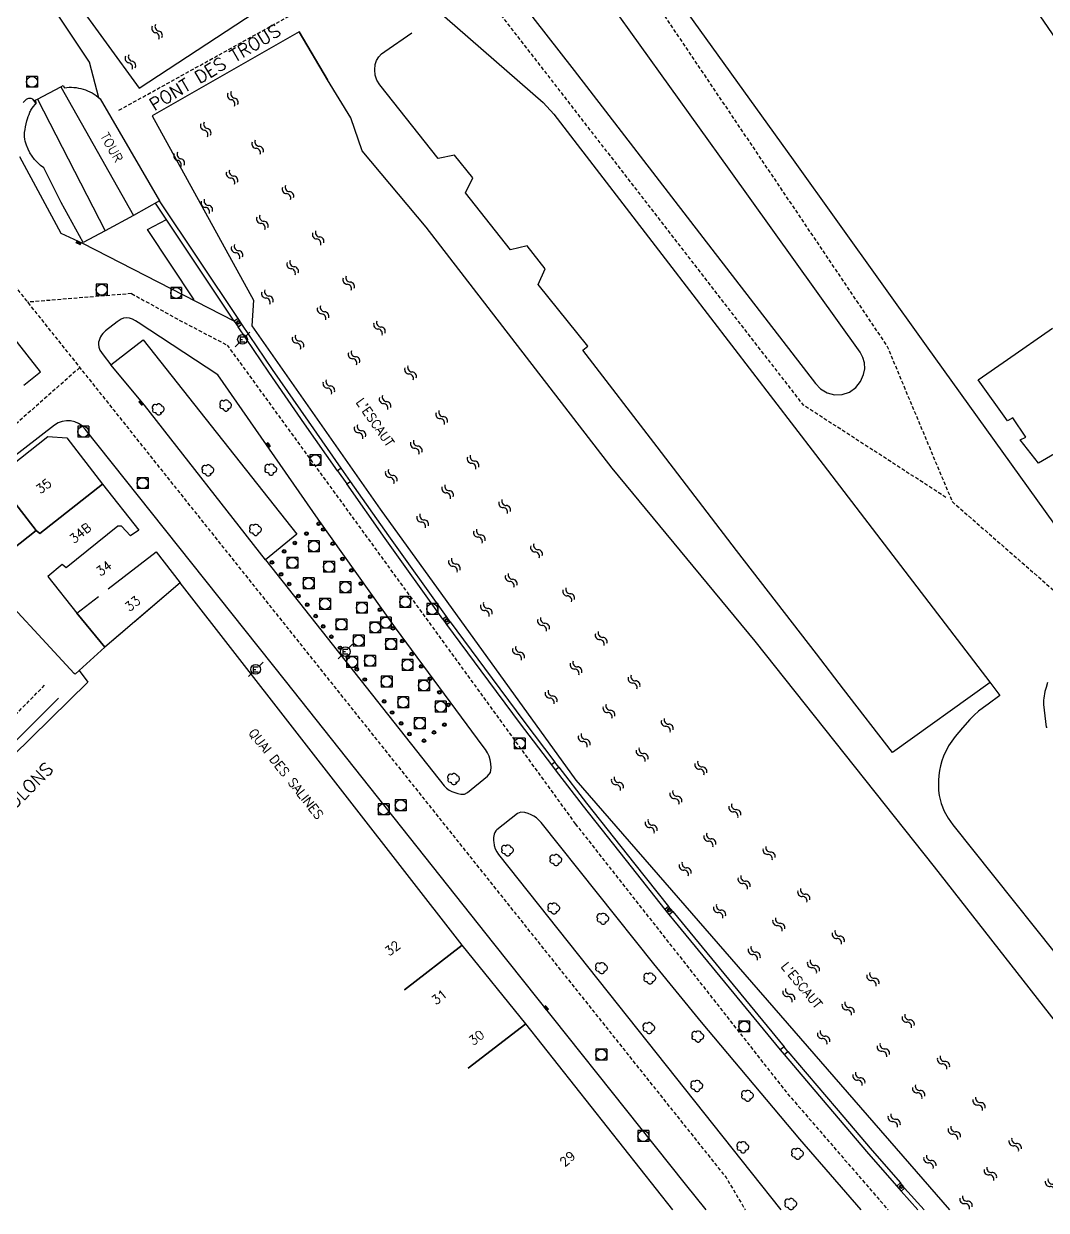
# Model space of a CAD drawing. Header units: millimetres. Extents: x 79999 to 81000, y 145000 to 146000.
# Drawn here: x 80260.2 to 80400.9, y 145000 to 145163.2 of the extents above; entities that cross this region are included whole.
import ezdxf
from ezdxf.enums import TextEntityAlignment as Align

# ---------------------------------------------------------------- set-up
doc = ezdxf.new("R2010")
doc.units = ezdxf.units.MM
doc.linetypes.add('DASHED', pattern=[0.75, 0.5, -0.25])
doc.layers.get('0').update_dxf_attribs({"linetype": 'CONTINUOUS'})
for name, color, linetype in [('W0001', 6, 'DASHED'), ('W0008', 7, 'CONTINUOUS'), ('W0100', 7, 'CONTINUOUS'), ('W0120', 7, 'CONTINUOUS'), ('W0300', 7, 'CONTINUOUS'), ('W0322', 7, 'CONTINUOUS'), ('W0400', 7, 'CONTINUOUS'), ('W0420', 7, 'CONTINUOUS'), ('W0471', 7, 'CONTINUOUS'), ('W0500', 5, 'DASHED'), ('W0515', 5, 'CONTINUOUS'), ('w0984', 7, 'CONTINUOUS'), ('W0989', 7, 'CONTINUOUS'), ('W0991', 7, 'CONTINUOUS'), ('W1102', 7, 'CONTINUOUS')]:
    doc.layers.add(name, color=color, linetype=linetype)
doc.styles.get("Standard").update_dxf_attribs({"font": 'romans.shx', "width": 0.85})

# ---------------------------------------------------------------- blocks, each defined once
blk = doc.blocks.new('T420')
for p, q in [((0.75, 0.75), (-0.75, 0.75)), ((-0.75, 0.75), (-0.75, -0.75)), ((0.75, 0.75), (0.75, -0.75)), ((0.75, -0.75), (-0.75, -0.75))]:
    blk.add_line(p, q)
blk.add_ellipse((0, 0), major_axis=(-0.53, 0.53), ratio=1, start_param=3.926991, end_param=10.210176)
blk = doc.blocks.new('t322o')
at = {"color": 0, "linetype": 'Continuous'}
for radius in [0.25, 0.15]:
    blk.add_circle((0, 0), radius, dxfattribs=at)
blk = doc.blocks.new('T471')
for p, q in [((-0.333334, 0.333334), (-0.333334, -0.333334)), ((-0.333334, 0.333334), (0.333334, 0.333334)), ((-0.333334, 0), (0, 0)), ((0.500001, 0.500001), (1.000002, 1.000002)), ((-0.500001, -0.500001), (-1.000002, -1.000002)), ((-0.333334, -0.333334), (0.333334, -0.333334))]:
    blk.add_line(p, q)
blk.add_ellipse((0, 0), major_axis=(0.471405, 0.471405), ratio=1, start_param=5.4977871438, end_param=11.780972451)
blk = doc.blocks.new('T400')
for p, q in [((-0.15, 0.3), (0.15, 0.3)), ((-0.15, -0.25), (-0.15, 0.3)), ((-0.15, 0.15), (0.15, 0.15)), ((-0.15, 0), (0.15, 0)), ((0.15, 0.3), (0.15, -0.25)), ((-0.15, -0.15), (0.15, -0.15)), ((-0.15, -0.25), (-0.15, -0.3)), ((-0.15, -0.3), (0.15, -0.3)), ((0.15, -0.3), (0.15, -0.25))]:
    blk.add_line(p, q)
blk = doc.blocks.new('T300')
for p, q in [((-0.8, 0.51), (-0.86, 0.34)), ((-0.86, 0.34), (-0.86, 0.17)), ((-0.86, 0.17), (-0.74, 0.06)), ((-0.69, 0.63), (-0.8, 0.51)), ((-0.8, -0.06), (-0.74, 0.06)), ((-0.74, 0.06), (-0.69, 0.11)), ((-0.57, 0.69), (-0.69, 0.63)), ((-0.46, 0.69), (-0.57, 0.69)), ((-0.29, 0.63), (-0.46, 0.69)), ((-0.29, 0.63), (-0.17, 0.74)), ((-0.23, 0.57), (-0.29, 0.63)), ((-0.17, 0.74), (-0.06, 0.8)), ((-0.06, 0.8), (0.06, 0.8)), ((0.06, 0.8), (0.23, 0.74)), ((0.23, 0.74), (0.34, 0.63)), ((0.34, 0.63), (0.4, 0.51)), ((0.46, 0.46), (0.34, 0.46)), ((0.4, 0.51), (0.4, 0.46)), ((0.57, 0.4), (0.46, 0.46)), ((0.57, 0.4), (0.69, 0.29)), ((0.69, 0.29), (0.74, 0.17)), ((0.74, 0.06), (0.69, -0.17)), ((0.74, 0.17), (0.74, 0.06)), ((-0.8, -0.17), (-0.8, -0.06)), ((-0.8, -0.23), (-0.8, -0.17)), ((-0.74, -0.34), (-0.8, -0.23)), ((-0.69, -0.4), (-0.74, -0.34)), ((-0.51, -0.46), (-0.69, -0.4)), ((-0.4, -0.46), (-0.51, -0.46)), ((-0.4, -0.46), (-0.34, -0.46)), ((-0.34, -0.46), (-0.34, -0.4)), ((-0.34, -0.51), (-0.34, -0.46)), ((-0.29, -0.63), (-0.34, -0.51)), ((-0.17, -0.74), (-0.29, -0.63)), ((-0.06, -0.8), (-0.17, -0.74)), ((0.06, -0.8), (-0.06, -0.8)), ((0.17, -0.74), (0.06, -0.8)), ((0.23, -0.69), (0.17, -0.74)), ((0.29, -0.46), (0.23, -0.46)), ((0.29, -0.63), (0.23, -0.69)), ((0.46, -0.4), (0.29, -0.46)), ((0.34, -0.51), (0.29, -0.63)), ((0.34, -0.51), (0.34, -0.46)), ((0.57, -0.34), (0.46, -0.4)), ((0.63, -0.29), (0.57, -0.34)), ((0.69, -0.17), (0.63, -0.29))]:
    blk.add_line(p, q)
blk = doc.blocks.new('t500o')
at = {"color": 0, "linetype": 'Continuous'}
for centre, start, end in [((-0.5, 0.625), 216.8699, 323.1301), ((0.5, -0.125), 36.8699, 143.1301), ((0.5, -0.625), 36.8699, 143.1301), ((-0.5, 0.125), 216.8699, 323.1301)]:
    blk.add_arc(centre, 0.625, start, end, dxfattribs=at)

msp = doc.modelspace()

# ---------------------------------------------------------------- linework, layer by layer
at = {"layer": 'W0001', "flags": 128}
for points in [[(80387.14, 145098.05), (80367.55, 145110.73), (80230.91, 145287.07)], [(80279.25, 145266.93), (80379.07, 145118.8), (80387.99, 145097.48), (80404.14, 145083.37), (80416.24, 145067.53), (80466.05, 145000)], [(80273.34, 145151.33), (80300.43, 145166.32)], [(80249.11, 145139.51), (80272.61, 145110.06), (80305.66, 145068.64), (80322.43, 145047.63), (80338.81, 145027.11), (80356.89, 145004.45), (80359.53, 145000)], [(80275.08, 145126.09), (80260.76, 145124.91)], [(80275.08, 145126.09), (80281.9, 145122.31), (80288.22, 145119.02)], [(80288.22, 145119.02), (80296.27, 145107.95), (80306.02, 145094.56), (80311.76, 145086.67), (80315.55, 145081.47), (80321.8, 145072.87), (80336.14, 145053.13)], [(80267.94, 145115.91), (80237.91, 145089.4)], [(80219.34, 145022.98), (80217.91, 145026.15), (80263.12, 145072.23)], [(80336.14, 145053.13), (80365.25, 145016.11), (80379.19, 145000)]]:
    msp.add_lwpolyline(points, dxfattribs=at)
at = {"layer": 'W0008'}
for p, q in [((80272.24, 145116.29), (80276.69, 145119.73)), ((80239.83, 145045.29), (80265, 145070.42)), ((80344.73, 145024.79), (80360.32, 145005.16))]:
    msp.add_line(p, q, dxfattribs=at)
for points in [[(80248, 145271.36), (80260.94, 145260.36), (80262.13, 145258.78), (80266.97, 145252), (80291.61, 145217.51), (80316.19, 145183.23), (80330.3, 145164.1), (80335.98, 145156.77), (80353.69, 145133.83), (80369.17, 145113.71), (80369.9, 145112.97), (80370.8, 145112.43), (80371.81, 145112.16), (80372.88, 145112.19), (80373.89, 145112.55), (80374.74, 145113.19), (80375.38, 145114.02), (80375.81, 145114.96), (80375.97, 145115.75), (80375.94, 145116.55), (80375.71, 145117.32), (80375.32, 145118.02), (80357.32, 145143.22), (80340.96, 145165.96)], [(80405.5, 145089.59), (80384.49, 145118.89), (80366.16, 145144.49), (80348.97, 145168.46), (80348.61, 145169.09), (80348.38, 145169.78), (80348.26, 145170.48), (80348.19, 145171.18), (80348.17, 145172.01), (80348.23, 145172.84), (80348.4, 145173.66), (80348.7, 145174.45), (80349.22, 145175.35), (80349.87, 145176.15), (80350.62, 145176.86), (80351.45, 145177.48), (80376.84, 145194.06), (80399.01, 145208.56), (80400.11, 145213.17)], [(80314.92, 145167.08), (80331.72, 145152.41), (80333.17, 145150.8), (80348.94, 145130.3), (80369.18, 145103.97), (80393.2, 145072.61), (80394.56, 145070.79), (80392.94, 145069.61), (80392.29, 145069.12), (80391.64, 145068.62), (80391.03, 145068.08), (80390.45, 145067.5), (80389.4, 145066.36), (80388.39, 145065.17), (80387.49, 145063.87), (80386.79, 145062.45), (80386.57, 145061.8), (80386.39, 145061.13), (80386.25, 145060.46), (80386.15, 145059.78), (80386.1, 145059.09), (80386.1, 145058.41), (80386.14, 145057.72), (80386.23, 145057.04), (80386.5, 145055.94), (80386.91, 145054.89), (80387.45, 145053.9), (80388.1, 145052.98), (80407.79, 145028.33)], [(80393.21, 145072.6), (80379.77, 145062.95), (80373.06, 145071.65), (80369.32, 145076.52), (80358.34, 145090.76), (80347.39, 145105.02), (80337.16, 145118.33), (80337.87, 145118.88), (80331.02, 145127.36), (80331.98, 145129.49), (80329.5, 145132.65), (80327.24, 145132.1), (80321.02, 145139.96), (80322.04, 145142.03), (80319.52, 145145.16), (80317.26, 145144.67), (80309.22, 145154.83), (80308.83, 145155.46), (80308.6, 145156.17), (80308.53, 145156.9), (80308.61, 145157.63), (80308.8, 145158.18), (80309.1, 145158.66), (80309.48, 145159.08), (80309.92, 145159.42), (80313.63, 145161.97)], [(80260.15, 145152.37), (80260.51, 145152.76), (80260.6, 145152.84), (80260.7, 145152.91), (80260.82, 145152.96), (80260.94, 145152.99), (80261.07, 145153), (80261.21, 145152.98), (80261.35, 145152.93), (80261.46, 145152.84), (80261.92, 145152.26)], [(80268.35, 145132.98), (80265.4, 145134.38), (80259.7, 145144.89)], [(80260.23, 145113.49), (80262.54, 145115.33), (80250.46, 145130.64), (80245.03, 145132.14), (80202.42, 145118.42), (80162.66, 145105.59)], [(80276.69, 145119.73), (80297.82, 145093), (80293.49, 145089.46), (80318.1, 145058.35), (80318.4, 145058.03), (80318.76, 145057.77), (80319.15, 145057.57), (80319.56, 145057.42), (80319.95, 145057.3), (80320.4, 145057.2), (80320.88, 145057.22), (80321.32, 145057.43), (80324.07, 145059.69), (80324.45, 145060.21), (80324.57, 145060.84), (80324.5, 145061.42), (80324.41, 145061.94), (80324.27, 145062.45), (80324.04, 145062.92), (80323.76, 145063.35), (80323.46, 145063.77), (80311.4, 145080.12), (80300.76, 145095.07), (80286.95, 145114.91), (80275.99, 145122.12), (80275.62, 145122.36), (80275.22, 145122.57), (80274.78, 145122.72), (80274.31, 145122.77), (80273.97, 145122.71), (80273.65, 145122.57), (80273.37, 145122.39), (80273.1, 145122.2), (80271.49, 145120.96), (80271.29, 145120.79), (80271.1, 145120.59), (80270.94, 145120.38), (80270.8, 145120.15), (80270.69, 145119.91), (80270.6, 145119.65), (80270.54, 145119.39), (80270.52, 145119.12), (80270.56, 145118.7), (80270.71, 145118.32), (80270.92, 145117.97), (80271.15, 145117.66), (80272.24, 145116.29)], [(80354.13, 145000), (80351.31, 145003.55), (80324.91, 145036.67), (80296.26, 145072.8), (80268.69, 145107.46), (80268.28, 145107.88), (80267.79, 145108.21), (80267.26, 145108.44), (80266.68, 145108.57), (80266.1, 145108.59), (80265.52, 145108.51), (80264.97, 145108.32), (80264.47, 145108.01), (80250.35, 145097.08), (80249.13, 145092.95)], [(80401.1, 145072.58), (80400.92, 145071.91), (80400.85, 145071.62), (80400.77, 145071.33), (80400.71, 145071.04), (80400.65, 145070.74), (80400.6, 145070.44), (80400.57, 145070.14), (80400.57, 145069.83), (80400.59, 145069.53), (80400.92, 145066.41), (80401.09, 145066.44)], [(80375.48, 145000), (80367.03, 145009.73), (80353.5, 145025.85), (80346.93, 145033.87), (80331.43, 145053.33), (80331.14, 145053.65), (80330.81, 145053.94), (80330.45, 145054.17), (80330.06, 145054.36), (80329.67, 145054.53), (80329.2, 145054.71), (80328.66, 145054.74), (80328.16, 145054.53), (80325.36, 145052.32), (80325.19, 145052.15), (80325.05, 145051.94), (80324.96, 145051.71), (80324.91, 145051.47), (80324.89, 145051.25), (80324.89, 145051.03), (80324.9, 145050.81), (80324.91, 145050.59), (80324.98, 145050.13), (80325.12, 145049.69), (80325.32, 145049.27), (80325.58, 145048.89), (80344.73, 145024.79)], [(80360.32, 145005.16), (80364.41, 145000)]]:
    msp.add_lwpolyline(points, dxfattribs=at)
at = {"layer": 'W0008', "flags": 128}
for points in [[(80283.69, 145125.22), (80277.26, 145134.92), (80279.87, 145136.27)], [(80289.2, 145122.3), (80268.35, 145132.98)], [(80293.49, 145089.46), (80276.86, 145110.73), (80272.24, 145116.29)]]:
    msp.add_lwpolyline(points, dxfattribs=at)
at = {"layer": 'W0100'}
for p, q in [((80420.53, 145134.29), (80383.13, 145189.33)), ((80395.61, 145117.03), (80401.8, 145121.34)), ((80391.56, 145114.21), (80395.61, 145117.03)), ((80395.61, 145108.57), (80391.56, 145114.21)), ((80410.36, 145108.95), (80399.87, 145102.75)), ((80399.87, 145102.75), (80397.34, 145105.96))]:
    msp.add_line(p, q, dxfattribs=at)
at = {"layer": 'W0100', "flags": 128}
msp.add_lwpolyline([(80278.92, 145138.84), (80275.36, 145136.84), (80271.43, 145134.75), (80268.43, 145133.13), (80265.38, 145138.65), (80263, 145143.39, -0.176498), (80260.43, 145147.06, -0.099012), (80260.35, 145148.25, -0.032006), (80260.67, 145149.86, -0.041346), (80261.09, 145151.05, -0.044466), (80261.4, 145151.6), (80261.98, 145152.33), (80261.81, 145152.71), (80262.15, 145152.84), (80265.32, 145154.55), (80265.66, 145154.74), (80265.86, 145154.43, -0.0532), (80267.14, 145154.47, -0.0532), (80268.39, 145154.23, -0.056632), (80269.63, 145153.7, -0.056632), (80270.73, 145152.9)], format="xyb", close=True, dxfattribs=at)
at = {"layer": 'W0100'}
for points in [[(80397.34, 145105.96), (80398.12, 145106.35), (80396.36, 145108.99), (80395.61, 145108.57)], [(80250.93, 145094.19), (80250.88, 145096.45), (80263.57, 145106.43), (80266.15, 145106.24), (80271.09, 145099.86), (80262.45, 145093.06), (80261.94, 145093.49), (80257.45, 145099.33), (80250.93, 145094.19)], [(80267.19, 145073.8), (80254.43, 145087.6), (80261.94, 145093.49), (80262.45, 145093.06), (80271.09, 145099.86), (80276.09, 145093.52), (80274.93, 145092.75), (80273.71, 145094.11), (80273.16, 145094.11), (80266.05, 145088.38), (80265.54, 145088.81), (80263.56, 145087.18), (80267.54, 145082.12), (80271.4, 145077.43), (80267.84, 145074.23), (80267.29, 145073.74), (80267.19, 145073.8)], [(80254.43, 145087.6), (80249.63, 145092.66), (80249.62, 145093.21), (80250.93, 145094.19), (80257.45, 145099.33), (80261.94, 145093.49), (80254.43, 145087.6)], [(80271.87, 145085.45), (80278.45, 145090.54), (80281.74, 145086.28), (80275.38, 145080.83)], [(80312.64, 145030.31), (80320.55, 145036.43), (80281.74, 145086.28), (80271.4, 145077.43), (80267.84, 145074.23)], [(80267.54, 145082.12), (80270.54, 145084.43)], [(80274.13, 145079.77), (80271.4, 145077.43), (80267.54, 145082.12)], [(80267.84, 145074.23), (80269.06, 145072.61), (80232.85, 145037.12), (80235.81, 145033.97), (80239.51, 145030.01), (80239.99, 145030.49), (80241.07, 145031.58), (80242.87, 145033.39), (80243.32, 145033.38)], [(80329.34, 145025.59), (80320.55, 145036.43), (80312.64, 145030.31)], [(80321.39, 145019.51), (80329.34, 145025.59)], [(80349.54, 145000), (80329.34, 145025.59), (80321.39, 145019.51)]]:
    msp.add_lwpolyline(points, dxfattribs=at)
at = {"layer": 'W0120', "flags": 128}
for points in [[(80270.56, 145153.05), (80269.27, 145157.93), (80250.84, 145185.53), (80250.54, 145188.44), (80235.1, 145210.38), (80230.56, 145216.8), (80210.53, 145244.56), (80198.67, 145260.49)], [(80289.73, 145122.66), (80278.92, 145138.84)], [(80289.2, 145122.3), (80278.36, 145138.52)], [(80303.41, 145101.72), (80298.88, 145108.18), (80293.96, 145115.3), (80289.72, 145121.54)], [(80303.93, 145102.08), (80299.4, 145108.53), (80294.48, 145115.66), (80290.24, 145121.89)], [(80317.91, 145081.29), (80309.97, 145092.4), (80304.69, 145099.91)], [(80318.4, 145081.64), (80310.46, 145092.74), (80305.18, 145100.25)], [(80318.43, 145080.57), (80323.13, 145074.18), (80328.56, 145066.87), (80332.84, 145061.25)], [(80318.93, 145080.94), (80323.63, 145074.55), (80329.06, 145067.24), (80333.34, 145061.62)], [(80333.38, 145060.55), (80337.2, 145055.58), (80343.82, 145047.21), (80348.47, 145041.36)], [(80333.87, 145060.93), (80337.7, 145055.97), (80344.32, 145047.59), (80348.96, 145041.75)], [(80349.02, 145040.65), (80364.34, 145022.02)], [(80349.54, 145041.07), (80364.86, 145022.44)], [(80364.88, 145021.37), (80371.51, 145013.56), (80376.47, 145007.71), (80380.39, 145003.26)], [(80365.4, 145021.8), (80372.03, 145013.99), (80376.99, 145008.16), (80380.9, 145003.71)], [(80380.99, 145002.59), (80383.28, 145000)], [(80381.46, 145003.01), (80384.14, 145000)]]:
    msp.add_lwpolyline(points, dxfattribs=at)
for points in [[(80289.73, 145122.66), (80289.2, 145122.3), (80289.72, 145121.54), (80290.24, 145121.89)], [(80303.93, 145102.08), (80303.41, 145101.72), (80304.69, 145099.91), (80305.18, 145100.25)], [(80318.4, 145081.64), (80317.91, 145081.29), (80318.43, 145080.57), (80318.93, 145080.94)], [(80333.34, 145061.62), (80332.84, 145061.25), (80333.38, 145060.55), (80333.87, 145060.93)], [(80348.96, 145041.75), (80348.47, 145041.36), (80349.02, 145040.65), (80349.54, 145041.07)], [(80364.86, 145022.44), (80364.34, 145022.02), (80364.88, 145021.37), (80365.4, 145021.8)], [(80380.9, 145003.71), (80380.39, 145003.26), (80380.99, 145002.59), (80381.46, 145003.01)]]:
    msp.add_lwpolyline(points, close=True, dxfattribs=at)
at = {"layer": 'W0515'}
for p, q in [((80204.96, 145252.57), (80276.1, 145154.35)), ((80276.1, 145154.35), (80294.73, 145166.6)), ((80298.14, 145162.11), (80302.04, 145155.52))]:
    msp.add_line(p, q, dxfattribs=at)
msp.add_lwpolyline([(80422.51, 145000), (80385.58, 145047.21), (80360.88, 145078.27), (80341.21, 145102.06), (80315.6, 145135.24), (80306.82, 145145.73), (80305.23, 145150.26), (80302.04, 145155.52), (80298.14, 145162.11), (80277.92, 145150.56), (80291.87, 145125.18), (80291.62, 145121.64), (80309.27, 145096.44), (80336.19, 145059.13), (80387.65, 145000)], dxfattribs=at)
at = {"layer": 'W1102', "flags": 128}
for points in [[(80265.32, 145154.55), (80275.36, 145136.84)], [(80262.15, 145152.84), (80271.43, 145134.75)]]:
    msp.add_lwpolyline(points, dxfattribs=at)

# ---------------------------------------------------------------- block references
at = {"layer": 'W0300'}
for p in [(80278.79, 145110.15), (80288.06, 145110.68), (80294.28, 145101.87), (80285.62, 145101.76), (80292.15, 145093.58), (80319.43, 145059.28), (80326.84, 145049.46), (80333.5, 145048.14), (80333.21, 145041.48), (80339.97, 145040.06), (80339.78, 145033.27), (80346.42, 145031.85), (80346.3, 145025.02), (80353.04, 145023.85), (80352.9, 145017.05), (80359.86, 145015.7), (80359.24, 145008.62), (80366.75, 145007.72), (80365.82, 145000.8)]:
    msp.add_blockref('T300', p, dxfattribs=at)
at = {"layer": 'W0322'}
for p, rotation in [((80289.76, 145122.12), 299.1213263947042), ((80300.82, 145094.42), 299.1213263947042), ((80299.14, 145093.07), 299.1213263947042), ((80301.44, 145093.63), 299.1213263947042), ((80297.54, 145091.78), 299.1213263947042), ((80302.75, 145091.68), 299.1213263947042), ((80296.07, 145090.61), 299.1213263947042), ((80304.09, 145089.59), 299.1213263947042), ((80294.38, 145089.11), 299.1213263947114), ((80305.33, 145088.01), 299.1213263947042), ((80295.65, 145087.47), 299.1213263947042), ((80296.76, 145086.13), 299.1213263947114), ((80306.63, 145086.19), 299.1213263947042), ((80298.04, 145084.48), 299.1213263947042), ((80307.91, 145084.37), 299.1213263947042), ((80299.24, 145083.28), 299.1213263947114), ((80300.41, 145081.72), 299.1213263947042), ((80309.25, 145082.59), 299.1213263947114), ((80318.44, 145081.13), 299.1213263947042), ((80301.44, 145080.3), 299.1213263947114), ((80311.05, 145080.03), 299.1213263947042), ((80302.57, 145078.87), 299.1213263947042), ((80312.32, 145078.27), 299.1213263947042), ((80303.76, 145077.35), 299.1213263947042), ((80313.62, 145076.5), 299.1213263947042), ((80304.84, 145076.07), 299.1213263947042), ((80314.93, 145074.79), 299.1213263947042), ((80306.06, 145074.41), 299.1213263947042), ((80307.17, 145072.99), 299.1213263947042), ((80316.16, 145073.11), 299.1213263947042), ((80309.83, 145069.97), 299.1213263947114), ((80317.44, 145071.23), 299.1213263947042), ((80310.92, 145068.45), 299.1213263947114), ((80318.67, 145069.49), 299.1213263947042), ((80312.16, 145066.94), 299.1213263947042), ((80318.13, 145066.77), 299.1213263947114), ((80313.31, 145065.48), 299.1213263947042), ((80316.69, 145065.72), 299.1213263947042), ((80315.32, 145064.57), 299.1213263947042), ((80349.06, 145041.27), 299.1213263947114), ((80381.01, 145003.22), 299.1213263947042)]:
    msp.add_blockref('t322o', p, dxfattribs=dict(at, rotation=rotation))
at = {"layer": 'W0400'}
for p, rotation in [((80267.8, 145133.08), 64.56688060650768), ((80276.38, 145111.07), 40.44796066609586), ((80293.87, 145105.23), 214.8578251003717), ((80332.14, 145027.77), 219.1097513947609)]:
    msp.add_blockref('T400', p, dxfattribs=dict(at, rotation=rotation))
at = {"layer": 'W0420'}
for p in [(80261.37, 145155.23), (80270.96, 145126.62), (80281.21, 145126.19), (80268.43, 145107.09), (80300.35, 145103.17), (80276.6, 145100.01), (80300.16, 145091.33), (80297.21, 145089.05), (80302.23, 145088.49), (80299.43, 145086.22), (80304.5, 145085.68), (80301.7, 145083.39), (80306.76, 145082.85), (80312.73, 145083.67), (80316.45, 145082.69), (80310.06, 145080.81), (80303.93, 145080.56), (80308.59, 145080.15), (80306.32, 145078.35), (80310.76, 145077.85), (80305.42, 145075.4), (80307.87, 145075.56), (80313.04, 145074.99), (80310.17, 145072.69), (80315.3, 145072.17), (80312.45, 145069.86), (80317.6, 145069.24), (80314.73, 145066.96), (80328.48, 145064.18), (80309.75, 145055.13), (80312.11, 145055.69), (80359.38, 145025.24), (80339.71, 145021.38), (80345.51, 145010.16)]:
    msp.add_blockref('T420', p, dxfattribs=at)
at = {"layer": 'W0471'}
for p in [(80290.34, 145119.79), (80304.49, 145076.84), (80292.16, 145074.39)]:
    msp.add_blockref('T471', p, dxfattribs=at)
at = {"layer": 'W0500'}
for p, rotation in [((80278.58, 145162.11), 296.5386577907726), ((80274.91, 145157.96), 296.5386577907237), ((80289, 145152.89), 296.5386577904229), ((80285.28, 145148.69), 296.5386577907726), ((80292.42, 145146.23), 303.7326402214663), ((80281.62, 145144.54), 296.5386577907237), ((80288.9, 145142.13), 303.7326402118172), ((80296.59, 145139.99), 303.7326402214663), ((80285.43, 145138.1), 303.7326402094033), ((80293.07, 145135.9), 303.7326402118172), ((80300.75, 145133.75), 303.7326402214663), ((80289.59, 145131.86), 303.7326402094033), ((80297.23, 145129.66), 303.7326402118172), ((80304.95, 145127.53), 304.2765032329831), ((80293.76, 145125.62), 303.7326402094033), ((80301.43, 145123.45), 304.2765032759456), ((80309.19, 145121.35), 304.5964081610938), ((80297.97, 145119.42), 304.2765032633313), ((80305.68, 145117.27), 304.5964081285748), ((80313.46, 145115.18), 304.9035676054485), ((80302.22, 145113.24), 304.596408150243), ((80309.96, 145111.1), 304.9035676236654), ((80317.75, 145109.03), 305.1094342027829), ((80306.51, 145107.08), 304.9035676111358), ((80314.25, 145104.96), 305.1094342002094), ((80322.06, 145102.9), 305.1094342027829), ((80310.8, 145100.94), 305.1094342180635), ((80318.57, 145098.82), 305.1094342002094), ((80326.42, 145096.79), 305.6733353919919), ((80315.13, 145094.81), 305.6733353779768), ((80322.94, 145092.73), 305.6733353815766), ((80330.8, 145090.7), 305.6733353919919), ((80319.5, 145088.72), 305.6733353779768), ((80327.31, 145086.64), 306.3074515099576), ((80335.23, 145084.65), 306.307451499063), ((80323.89, 145082.63), 306.3074515044489), ((80331.76, 145080.59), 306.3074515099576), ((80339.7, 145078.63), 306.6548854292714), ((80328.33, 145076.59), 306.6548854397661), ((80336.23, 145074.58), 306.6548854258871), ((80344.22, 145072.65), 307.3210279214545), ((80332.81, 145070.58), 306.6548854397661), ((80340.77, 145068.6), 307.3210279270651), ((80348.79, 145066.7), 307.5897245666282), ((80337.36, 145064.61), 307.3210278936054), ((80345.33, 145062.65), 307.5897245776718), ((80353.42, 145060.8), 308.336063698286), ((80341.93, 145058.67), 308.3360637099311), ((80349.98, 145056.76), 308.3360636958744), ((80358.09, 145054.93), 308.6876280594749), ((80346.58, 145052.79), 308.3360637099311), ((80354.65, 145050.9), 308.6876280664861), ((80362.8, 145049.09), 309.460959443012), ((80351.26, 145046.92), 308.6876280526114), ((80359.37, 145045.07), 309.4609594409848), ((80367.57, 145043.3), 309.460959443012), ((80355.99, 145041.1), 309.4609594422806), ((80364.14, 145039.28), 309.4609594409848), ((80372.33, 145037.51), 309.460959443012), ((80360.76, 145035.31), 309.4609594422806), ((80368.9, 145033.49), 309.4609594409848), ((80377.1, 145031.72), 309.460959443012), ((80365.52, 145029.52), 309.4609594422806), ((80373.68, 145027.71), 310.3205918818141), ((80381.95, 145026), 310.3205922306033), ((80370.31, 145023.75), 310.3205913353961), ((80378.53, 145021.99), 310.3205918818141), ((80386.81, 145020.28), 310.3377709254279), ((80375.16, 145018.03), 310.3205913353961), ((80383.39, 145016.27), 310.3377713993331), ((80391.7, 145014.6), 311.0260644002913), ((80380.02, 145012.31), 310.3377721345449), ((80388.29, 145010.6), 311.0260643858847), ((80396.67, 145008.98), 311.6156333020043), ((80384.93, 145006.64), 311.0260643986194), ((80393.26, 145004.98), 311.6156332894035), ((80401.67, 145003.39), 311.8246045540958), ((80389.91, 145001.03), 311.6156333023052)]:
    msp.add_blockref('t500o', p, dxfattribs=dict(at, rotation=rotation))

# ---------------------------------------------------------------- texts
for rotation, p in [(304.86, (80308.59, 145108.37)), (309.5007, (80367.3, 145030.92))]:
    msp.add_text("L'ESCAUT", height=1.25, rotation=rotation, dxfattribs=at).set_placement(p, align=Align.MIDDLE)
at = {"layer": 'w0984'}
msp.add_text('TOUR', height=1.25, rotation=299.552, dxfattribs=at).set_placement((80272.35, 145146.21), align=Align.MIDDLE)
at = {"layer": 'W0989'}
for s, rotation, p in [('PONT DES TROUS', 31.0938, (80286.53, 145157.22)), ('RUE DES FOULONS', 45.0658, (80255.96, 145053.26))]:
    msp.add_text(s, height=1.75, rotation=rotation, dxfattribs=at).set_placement(p, align=Align.MIDDLE)
at = {"layer": 'W0991'}
for s, rotation, p in [('35', 37.2446, (80262.98, 145099.6)), ('34B', 39.2282, (80268.01, 145093.14)), ('34', 37.436, (80271.26, 145088.29)), ('33', 38.9704, (80275.21, 145083.44)), ('QUAI DES SALINES', 308.4077, (80296.29, 145059.98)), ('32', 37.8697, (80310.97, 145036.02)), ('31', 37.9549, (80317.41, 145029.3)), ('30', 36.8408, (80322.53, 145023.71)), ('29', 41.3559, (80335.06, 145007.03))]:
    msp.add_text(s, height=1.25, rotation=rotation, dxfattribs=at).set_placement(p, align=Align.MIDDLE)

doc.saveas('drawing.dxf')
